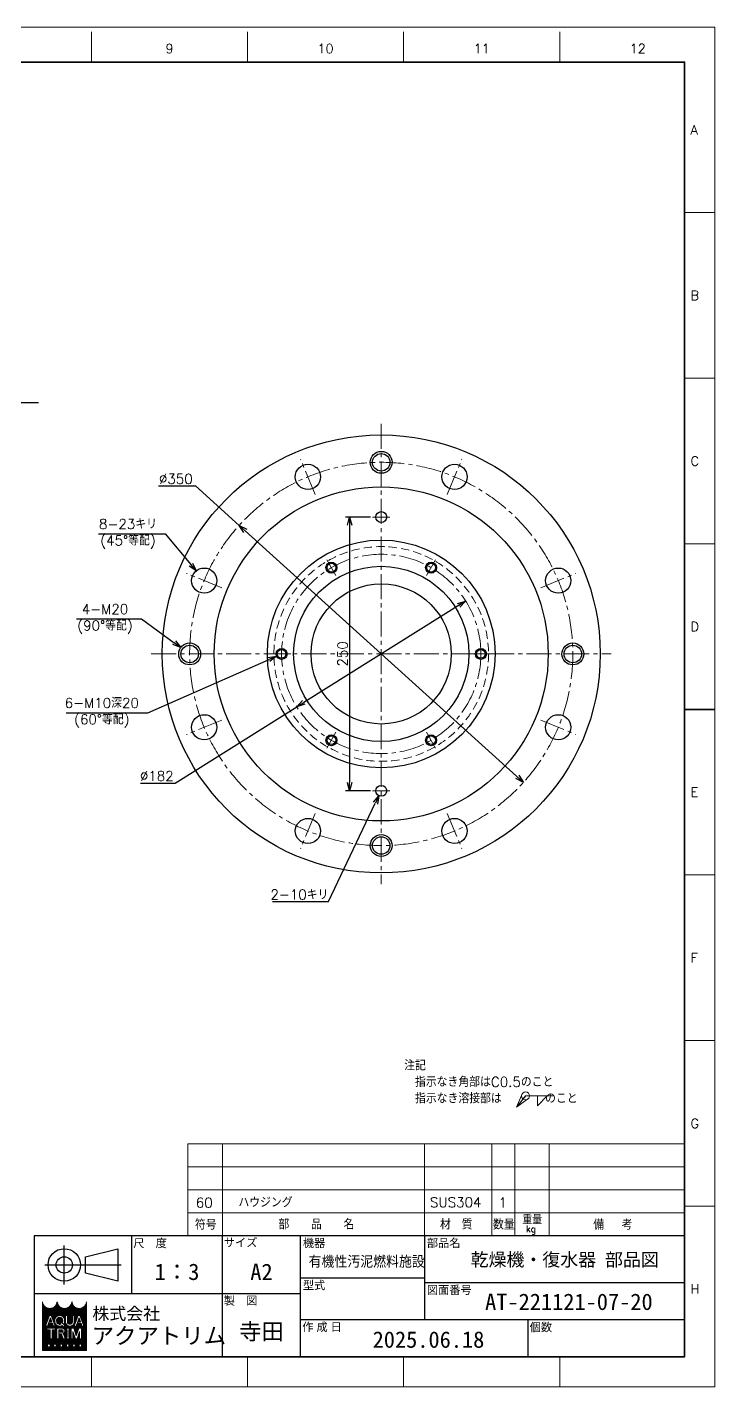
# Model space of a CAD drawing. Header units: millimetres. Extents: x 0 to 1764, y -17 to 1242.
# Drawn here: x 1136 to 1764, y 0 to 1242 of the extents above; entities that cross this region are included whole.
import ezdxf
from ezdxf.enums import TextEntityAlignment as Align

# ---------------------------------------------------------------- set-up
doc = ezdxf.new("R2010")
doc.units = ezdxf.units.MM
doc.header["$LTSCALE"] = 1.2
doc.header["$PDMODE"] = 99
doc.header["$PDSIZE"] = 1
doc.linetypes.add('CENTER2', pattern=[28.575, 19.05, -3.175, 3.175, -3.175])
doc.linetypes.add('HIDDEN', pattern=[9.525, 6.35, -3.175])
for name, color, linetype, lineweight in [('04_HIDDEN', 2, 'HIDDEN', 13), ('05_CENTER', 4, 'CENTER2', 13), ('07_TEXT', 3, 'Continuous', 13), ('08_DIM', 3, 'Continuous', 13), ('90_FRAME', 5, 'Continuous', 35)]:
    doc.layers.add(name, color=color, linetype=linetype, lineweight=lineweight)
doc.layers.add('91_BLANK', color=5, linetype='Continuous', lineweight=0, plot=False)
doc.styles.add('KSS_TXT', font='txt.shx', dxfattribs={"bigfont": 'extfont2.shx'})
doc.styles.add('MS_G', font='MS Gothic.ttf')
doc.styles.get("Standard").update_dxf_attribs({"font": 'txt.shx', "bigfont": 'extfont2.shx'})
doc.styles.add('表題用', font='MS PGothic.ttf')
doc.dimstyles.new('KSS_DIM', dxfattribs={"dimscale": 3, "dimtxt": 3, "dimasz": 2.5, "dimexe": 1.25, "dimexo": 0.625, "dimtad": 1, "dimdsep": 46, "dimtxsty": 'KSS_TXT', "dimblk": 'OPEN30', "dimcen": 0, "dimazin": 2, "dimtfac": 0.75, "dimtmove": 0, "dimatfit": 3, "dimldrblk": 'OPEN30', "dimfxl": 1.25, "dimtolj": 1, "dimarcsym": 0})
doc.dimstyles.new('KSS_DIM$3', dxfattribs={"dimscale": 3, "dimtxt": 3, "dimasz": 2.5, "dimexe": 1.25, "dimexo": 0.625, "dimtad": 1, "dimtih": 1, "dimtoh": 1, "dimdsep": 46, "dimtxsty": 'KSS_TXT', "dimblk": 'OPEN30', "dimcen": 0, "dimazin": 2, "dimtfac": 0.75, "dimtofl": 0, "dimtmove": 0, "dimatfit": 3, "dimldrblk": 'OPEN30', "dimfxl": 1.25, "dimtolj": 1, "dimarcsym": 0})

# ---------------------------------------------------------------- blocks, each defined once
blk = doc.blocks.new('_Open30')
at = {"color": 0, "linetype": 'ByBlock', "lineweight": -2}
for p, q in [((-1, 0.268), (0, 0)), ((0, 0), (-1, -0.268)), ((0, 0), (-1, 0))]:
    blk.add_line(p, q, dxfattribs=at)
blk = doc.blocks.new('*D191')
at = {"layer": '08_DIM', "color": 0, "lineweight": -2, "transparency": 16777216}
for p, q in [((1255.9, 822.7), (1289.7, 822.7)), ((1289.7, 822.7), (1329.6, 786.6)), ((1589.2, 551.9), (1335.2, 781.6))]:
    blk.add_line(p, q, dxfattribs=at)
at = {"layer": 'Defpoints', "color": 0, "transparency": 16777216}
for p in [(1329.6, 786.6), (1589.2, 551.9)]:
    blk.add_point(p, dxfattribs=at)
at = {"layer": '08_DIM', "color": 0, "lineweight": -2, "transparency": 16777216, "xscale": 7.5, "yscale": 7.5, "zscale": 7.5}
for p, rotation in [((1329.6, 786.6), 137.8834092230994), ((1589.2, 551.9), 317.8834092230995)]:
    blk.add_blockref('_Open30', p, dxfattribs=dict(at, rotation=rotation))
at = {"layer": '08_DIM', "color": 0, "transparency": 16777216, "insert": (1271.8, 829.1), "char_height": 9, "attachment_point": 5, "style": 'KSS_TXT'}
blk.add_mtext('\\A1;%%C350', dxfattribs=at)
blk = doc.blocks.new('*D192')
at = {"layer": '08_DIM', "color": 0, "lineweight": -2, "transparency": 16777216}
for p, q in [((1536.5, 717.6), (1388.6, 624.9)), ((1271.3, 551.4), (1382.3, 621)), ((1239.4, 551.4), (1271.3, 551.4))]:
    blk.add_line(p, q, dxfattribs=at)
at = {"layer": 'Defpoints', "color": 0, "transparency": 16777216}
for p in [(1536.5, 717.6), (1382.3, 621)]:
    blk.add_point(p, dxfattribs=at)
at = {"layer": '08_DIM', "color": 0, "lineweight": -2, "transparency": 16777216, "xscale": 7.5, "yscale": 7.5, "zscale": 7.5}
for p, rotation in [((1536.5, 717.6), 32.06384953795864), ((1382.3, 621), 212.0638495379586)]:
    blk.add_blockref('_Open30', p, dxfattribs=dict(at, rotation=rotation))
at = {"layer": '08_DIM', "color": 0, "transparency": 16777216, "insert": (1254.4, 557.8), "char_height": 9, "attachment_point": 5, "style": 'KSS_TXT'}
blk.add_mtext('\\A1;%%C182', dxfattribs=at)
blk = doc.blocks.new('*D193')
at = {"layer": '08_DIM', "color": 0, "lineweight": -2, "transparency": 16777216}
for p, q in [((1201.1, 778.9), (1262, 778.9)), ((1262, 778.9), (1285.5, 750.8))]:
    blk.add_line(p, q, dxfattribs=at)
at = {"layer": 'Defpoints', "color": 0, "transparency": 16777216}
for p in [(1290.3, 745.1), (1305.1, 727.4)]:
    blk.add_point(p, dxfattribs=at)
at = {"layer": '08_DIM', "color": 0, "lineweight": -2, "transparency": 16777216, "xscale": 7.5, "yscale": 7.5, "zscale": 7.5, "rotation": 309.9086686815549}
blk.add_blockref('_Open30', (1290.3, 745.1), dxfattribs=at)
at = {"layer": '08_DIM', "color": 0, "transparency": 16777216, "insert": (1228.1, 778.9), "char_height": 9, "attachment_point": 5, "style": 'KSS_TXT'}
blk.add_mtext('\\A1;8-23キリ\\P(45°等配)', dxfattribs=at)
blk = doc.blocks.new('*D194')
at = {"layer": '08_DIM', "color": 0, "lineweight": -2, "transparency": 16777216}
for p, q in [((1181, 701.2), (1240.4, 701.2)), ((1240.4, 701.2), (1270.2, 679.5))]:
    blk.add_line(p, q, dxfattribs=at)
at = {"layer": 'Defpoints', "color": 0, "transparency": 16777216}
for p in [(1276.3, 675.1), (1292.5, 663.4)]:
    blk.add_point(p, dxfattribs=at)
at = {"layer": '08_DIM', "color": 0, "lineweight": -2, "transparency": 16777216, "xscale": 7.5, "yscale": 7.5, "zscale": 7.5, "rotation": 324.0379904800978}
blk.add_blockref('_Open30', (1276.3, 675.1), dxfattribs=at)
at = {"layer": '08_DIM', "color": 0, "transparency": 16777216, "insert": (1207.1, 701.2), "char_height": 9, "attachment_point": 5, "style": 'KSS_TXT'}
blk.add_mtext('\\A1;4-M20\\P(90°等配)', dxfattribs=at)
blk = doc.blocks.new('*D195')
at = {"layer": '08_DIM', "color": 0, "lineweight": -2, "transparency": 16777216}
for p, q in [((1246.3, 615.5), (1357, 664.2)), ((1171.6, 615.5), (1246.3, 615.5))]:
    blk.add_line(p, q, dxfattribs=at)
at = {"layer": 'Defpoints', "color": 0, "transparency": 16777216}
for p in [(1373, 671.3), (1363.8, 667.3)]:
    blk.add_point(p, dxfattribs=at)
at = {"layer": '08_DIM', "color": 0, "lineweight": -2, "transparency": 16777216, "xscale": 7.5, "yscale": 7.5, "zscale": 7.5, "rotation": 23.75876651023954}
blk.add_blockref('_Open30', (1363.8, 667.3), dxfattribs=at)
at = {"layer": '08_DIM', "color": 0, "transparency": 16777216, "insert": (1204.2, 615.5), "char_height": 9, "attachment_point": 5, "style": 'KSS_TXT'}
blk.add_mtext('\\A1;6-M10深20\\P(60°等配)', dxfattribs=at)
blk = doc.blocks.new('Weld-line')
blk.add_line((0, 0), (1, 0))
blk = doc.blocks.new('Weld10-s5')
blk.add_circle((0, 0), 2)
blk = doc.blocks.new('Weld10-a1')
for p, q in [((5, 0), (0, 5)), ((0, 5), (0, 0)), ((0, 0), (5, 0))]:
    blk.add_line(p, q)
at = {"width": 0.9}
blk.add_attdef('S', text='', height=2.8, dxfattribs=at).set_placement((-2, 1), align=Align.RIGHT)
blk.add_attdef('L', (8, 1), '', height=2.8, dxfattribs=at)
blk = doc.blocks.new('*D199')
at = {"layer": '08_DIM', "color": 0, "lineweight": -2, "transparency": 16777216}
for p, q in [((1449.5, 794.3), (1426.7, 794.3)), ((1430.5, 786.8), (1430.5, 551.8)), ((1449.5, 544.3), (1426.7, 544.3))]:
    blk.add_line(p, q, dxfattribs=at)
at = {"layer": 'Defpoints', "color": 0, "transparency": 16777216}
for p in [(1451.4, 794.3), (1430.5, 544.3), (1451.4, 544.3)]:
    blk.add_point(p, dxfattribs=at)
at = {"layer": '08_DIM', "color": 0, "lineweight": -2, "transparency": 16777216, "xscale": 7.5, "yscale": 7.5, "zscale": 7.5}
for p, rotation in [((1430.5, 794.3), 90), ((1430.5, 544.3), 270)]:
    blk.add_blockref('_Open30', p, dxfattribs=dict(at, rotation=rotation))
at = {"layer": '08_DIM', "color": 0, "transparency": 16777216, "insert": (1424.1, 669.3), "char_height": 9, "attachment_point": 5, "rotation": 90, "style": 'KSS_TXT'}
blk.add_mtext('\\A1;250', dxfattribs=at)
blk = doc.blocks.new('*D200')
at = {"layer": '08_DIM', "color": 0, "lineweight": -2, "transparency": 16777216}
for p, q in [((1411.2, 443.1), (1454, 533)), ((1360.1, 443.1), (1411.2, 443.1))]:
    blk.add_line(p, q, dxfattribs=at)
at = {"layer": 'Defpoints', "color": 0, "transparency": 16777216}
for p in [(1461.6, 548.8), (1457.3, 539.8)]:
    blk.add_point(p, dxfattribs=at)
at = {"layer": '08_DIM', "color": 0, "lineweight": -2, "transparency": 16777216, "xscale": 7.5, "yscale": 7.5, "zscale": 7.5, "rotation": 64.51580217535671}
blk.add_blockref('_Open30', (1457.3, 539.8), dxfattribs=at)
at = {"layer": '08_DIM', "color": 0, "transparency": 16777216, "insert": (1384.7, 449.5), "char_height": 9, "attachment_point": 5, "style": 'KSS_TXT'}
blk.add_mtext('\\A1;2-10キリ', dxfattribs=at)
blk = doc.blocks.new('Jis_w20130906110600')
blk.add_blockref('Weld10-s5', (0, 0))
at = {"xscale": -1, "rotation": 180}
blk.add_blockref('Weld10-a1', (6, 0), dxfattribs=at)
at = {"layer": '08_DIM', "xscale": 14, "yscale": 14, "zscale": 14}
blk.add_blockref('Weld-line', (0, 0), dxfattribs=at)
at = {"style": 'KSS_TXT', "flags": 1}
blk.add_attdef('JISINFO', (0, 0), '', height=3, dxfattribs=at)
at = {"layer": '08_DIM'}
blk.add_leader([(-4.63, -5.77), (0, 0)], dimstyle='KSS_DIM', dxfattribs=at)

msp = doc.modelspace()

# ---------------------------------------------------------------- hatches: boundary and pattern name
at = {"layer": '90_FRAME', "lineweight": 5}
h = msp.add_hatch(dxfattribs=at)
h.set_pattern_fill('_USER', color=4, scale=0.9, angle=45, pattern_type=0)
h.set_pattern_definition([(45, (-709.2579, -11.2265), (-0.6363961, 0.6363961), [])])
edge = h.paths.add_edge_path()
edge.add_arc((1190.33, 77.307), 0.192, 90, 180)
edge.add_ellipse((1183.606, 77.307), major_axis=(-6.532, 0), ratio=0.88235294, start_angle=360, end_angle=540, ccw=False)
edge.add_arc((1176.882, 77.307), 0.192, 3.187318, 180)
edge.add_ellipse((1170.158, 77.307), major_axis=(-6.532, 0), ratio=0.88235294, start_angle=360, end_angle=540, ccw=False)
edge.add_arc((1163.433, 77.307), 0.192, 3.187318, 180)
edge.add_ellipse((1156.709, 77.307), major_axis=(-6.532, 0), ratio=0.88235294, start_angle=360, end_angle=540, ccw=False)
edge.add_arc((1149.985, 77.307), 0.192, 3.187318, 90)
edge.add_line((1149.985, 77.499), (1149.985, 33.119))
edge.add_line((1149.985, 33.119), (1190.33, 33.119))
edge.add_line((1190.33, 33.119), (1190.33, 77.499))
h.paths.add_polyline_path([(1156.491, 65.047), (1158.084, 65.047), (1161.706, 55.487), (1161.706, 55.441), (1159.981, 55.441), (1159.08, 57.973), (1155.533, 57.973), (1156.053, 59.433), (1158.56, 59.433), (1157.287, 63.007), (1154.593, 55.441), (1152.868, 55.441), (1152.868, 55.487)], flags=16)
edge = h.paths.add_edge_path(flags=16)
edge.add_ellipse((1165.715, 60.82), major_axis=(-4.419, 0), ratio=0.95652174, start_angle=180, end_angle=360, ccw=False)
edge.add_line((1170.134, 60.82), (1170.134, 59.667))
edge.add_ellipse((1165.715, 59.667), major_axis=(-4.419, 0), ratio=0.95652174, start_angle=143.33265, end_angle=180, ccw=False)
edge.add_line((1169.202, 57.071), (1167.964, 58.092))
edge.add_ellipse((1165.715, 59.781), major_axis=(2.818, 0), ratio=0.99503582, start_angle=-36.905754, end_angle=0)
edge.add_line((1168.533, 59.78), (1168.533, 60.707))
edge.add_ellipse((1165.715, 60.707), major_axis=(2.818, 0), ratio=0.99471826, start_angle=360, end_angle=540)
edge.add_line((1162.897, 60.707), (1162.897, 59.78))
edge.add_ellipse((1165.715, 59.781), major_axis=(2.818, 0), ratio=0.99503582, start_angle=-180, end_angle=-65.651022)
edge.add_line((1166.872, 57.224), (1166.087, 57.988))
edge.add_line((1166.087, 57.988), (1166.938, 58.891))
edge.add_line((1166.938, 58.891), (1170.497, 55.959))
edge.add_line((1170.497, 55.959), (1169.385, 54.779))
edge.add_line((1169.385, 54.779), (1168.049, 56.079))
edge.add_ellipse((1165.715, 59.667), major_axis=(-4.419, 0), ratio=0.95652174, start_angle=0, end_angle=123.036902, ccw=False)
edge.add_line((1161.296, 59.667), (1161.296, 60.82))
h.paths.add_polyline_path([(1161.992, 53.52), (1161.992, 52.175), (1159.11, 52.175, 0.41421356), (1158.918, 51.983), (1158.918, 43.914), (1157.189, 43.914), (1157.189, 51.983, 0.41421356), (1156.997, 52.175), (1154.115, 52.175), (1154.115, 53.52)], flags=16)
edge = h.paths.add_edge_path(flags=16)
edge.add_line((1163.087, 53.52), (1167.505, 53.52))
edge.add_ellipse((1167.505, 50.993), major_axis=(-3.101, 0), ratio=0.8148203, start_angle=115.670702, end_angle=270, ccw=False)
edge.add_arc((1167.981, 47.568), 1.256, 22.272952, 58.553113, ccw=False)
edge.add_line((1169.143, 48.044), (1170.799, 43.991))
edge.add_line((1170.799, 43.991), (1170.799, 43.914))
edge.add_line((1170.799, 43.914), (1168.935, 43.914))
edge.add_line((1168.935, 43.914), (1167.473, 47.984))
edge.add_arc((1166.76, 47.697), 0.768, 21.928298, 90)
edge.add_line((1166.76, 48.466), (1164.873, 48.466))
edge.add_line((1164.873, 48.466), (1164.873, 49.811))
edge.add_line((1164.873, 49.811), (1167.736, 49.811))
edge.add_arc((1167.695, 50.993), 1.183, 271.997057, 448.002943)
edge.add_line((1167.736, 52.175), (1164.816, 52.175))
edge.add_line((1164.816, 52.175), (1164.816, 43.914))
edge.add_line((1164.816, 43.914), (1163.087, 43.914))
edge.add_line((1163.087, 43.914), (1163.087, 53.52))
h.paths.add_polyline_path([(1171.022, 65.047), (1172.751, 65.047), (1172.751, 59.667, 0.17503056), (1173.514, 57.466, 0.25714961), (1176.599, 57.466, 0.17503056), (1177.362, 59.667), (1177.362, 65.047), (1179.091, 65.047), (1179.091, 59.32, -0.37939124), (1175.345, 55.441), (1174.768, 55.441, -0.37939124), (1171.022, 59.32)], flags=16)
h.paths.add_polyline_path([(1172.256, 53.52), (1174.369, 53.52), (1174.369, 52.175, 0.41421356), (1174.177, 51.983), (1174.177, 45.451, 0.41421356), (1174.369, 45.259), (1174.369, 43.914), (1172.256, 43.914), (1172.256, 45.259, 0.41421356), (1172.448, 45.451), (1172.448, 51.983, 0.41421356), (1172.256, 52.175)], flags=16)
h.paths.add_polyline_path([(1176.1, 53.52), (1178.609, 53.52), (1180.903, 46.543), (1183.197, 53.52), (1185.708, 53.52), (1185.708, 43.914), (1183.978, 43.914), (1183.978, 50.638), (1181.768, 43.914), (1180.038, 43.914), (1177.827, 50.638), (1177.829, 43.914), (1176.1, 43.914)], flags=16)
h.paths.add_polyline_path([(1182.616, 65.047), (1184.209, 65.047), (1187.831, 55.487), (1187.831, 55.441), (1186.106, 55.441), (1185.205, 57.973), (1181.658, 57.973), (1182.178, 59.433), (1184.685, 59.433), (1183.412, 63.007), (1180.718, 55.441), (1178.994, 55.441), (1178.994, 55.487)], flags=16)
h.paths.add_polyline_path([(1154.596, 38.883), (1156.901, 38.883), (1156.901, 36.577), (1154.596, 36.577)], flags=16)
h.paths.add_polyline_path([(1160.36, 38.883), (1162.665, 38.883), (1162.665, 36.577), (1160.36, 36.577)], flags=16)
h.paths.add_polyline_path([(1166.123, 38.883), (1168.429, 38.883), (1168.429, 36.577), (1166.123, 36.577)], flags=16)
h.paths.add_polyline_path([(1171.887, 38.883), (1174.192, 38.883), (1174.192, 36.577), (1171.887, 36.577)], flags=16)
h.paths.add_polyline_path([(1177.65, 38.883), (1179.956, 38.883), (1179.956, 36.577), (1177.65, 36.577)], flags=16)
h.paths.add_polyline_path([(1183.414, 38.883), (1185.719, 38.883), (1185.719, 36.577), (1183.414, 36.577)], flags=16)

# ---------------------------------------------------------------- linework, layer by layer
at = {"color": 0}
for centre, radius in [((1459.407, 669.27), 200), ((1459.407, 844.27), 10), ((1459.407, 844.27), 8), ((1392.437, 830.948), 11.5), ((1526.376, 830.948), 11.5), ((1459.407, 669.27), 152.5), ((1459.407, 794.27), 5), ((1459.407, 669.27), 104), ((1297.728, 736.239), 11.5), ((1459.407, 669.27), 80), ((1413.907, 748.078), 5), ((1413.907, 748.078), 4), ((1504.907, 748.078), 5), ((1504.907, 748.078), 4), ((1621.086, 736.239), 11.5), ((1459.407, 669.27), 64), ((1284.407, 669.27), 10), ((1284.407, 669.27), 8), ((1368.407, 669.27), 5), ((1368.407, 669.27), 4), ((1550.407, 669.27), 5), ((1550.407, 669.27), 4), ((1634.407, 669.27), 10), ((1634.407, 669.27), 8), ((1297.728, 602.3), 11.5), ((1621.086, 602.3), 11.5), ((1413.907, 590.461), 5), ((1413.907, 590.461), 4), ((1504.907, 590.461), 5), ((1504.907, 590.461), 4), ((1459.407, 544.27), 5), ((1392.437, 507.591), 11.5), ((1526.376, 507.591), 11.5), ((1459.407, 494.27), 10), ((1459.407, 494.27), 8)]:
    msp.add_circle(centre, radius, dxfattribs=at)
at = {"layer": '04_HIDDEN'}
msp.add_circle((1459.407, 669.27), 98, dxfattribs=at)
at = {"layer": '05_CENTER'}
for p, q in [((1459.407, 879.407), (1459.407, 459.132)), ((1399.073, 814.927), (1385.801, 846.969)), ((1519.74, 814.927), (1533.013, 846.969)), ((1451.407, 794.27), (1467.407, 794.27)), ((1418.077, 740.854), (1409.736, 755.301)), ((1500.736, 740.854), (1509.077, 755.301)), ((1313.749, 729.603), (1281.707, 742.875)), ((1605.065, 729.603), (1637.107, 742.875)), ((1249.269, 669.27), (1669.544, 669.27)), ((1376.748, 669.27), (1360.066, 669.27)), ((1542.066, 669.27), (1558.748, 669.27)), ((1313.749, 608.936), (1281.707, 595.664)), ((1605.065, 608.936), (1637.107, 595.664)), ((1418.077, 597.685), (1409.736, 583.238)), ((1500.736, 597.685), (1509.077, 583.238)), ((1451.407, 544.27), (1467.407, 544.27)), ((1399.073, 523.612), (1385.801, 491.57)), ((1519.74, 523.612), (1533.013, 491.57))]:
    msp.add_line(p, q, dxfattribs=at)
for radius in [175, 91]:
    msp.add_circle((1459.407, 669.27), radius, dxfattribs=at)
at = {"layer": '90_FRAME', "color": 4, "lineweight": 13}
for p, q in [((1194.737, 1209.75), (1194.737, 1237.359)), ((1337.305, 1209.75), (1337.305, 1237.359)), ((1479.873, 1209.75), (1479.873, 1237.359)), ((1622.441, 1209.75), (1622.441, 1237.359)), ((1764.068, 1072.29), (1736.459, 1072.29)), ((1764.068, 921.066), (1736.459, 921.066)), ((1764.068, 769.842), (1736.459, 769.842)), ((1764.068, 467.394), (1736.459, 467.394)), ((1764.068, 316.17), (1736.459, 316.17)), ((1282.795, 221.8), (1282.795, 137.8)), ((1282.795, 221.8), (1736.459, 221.8)), ((1314.295, 221.8), (1314.295, 137.8)), ((1499.066, 221.8), (1499.066, 137.8)), ((1560.398, 221.8), (1560.398, 137.8)), ((1581.398, 221.8), (1581.398, 137.8)), ((1612.898, 221.8), (1612.898, 137.8)), ((1282.795, 200.8), (1736.459, 200.8)), ((1282.795, 179.8), (1736.459, 179.8)), ((1764.068, 164.946), (1736.459, 164.946)), ((1282.795, 158.8), (1736.459, 158.8)), ((1194.737, 0), (1194.737, 27.485)), ((1337.305, 0), (1337.305, 27.485)), ((1479.873, 0), (1479.873, 27.485)), ((1622.441, 0), (1622.441, 27.485))]:
    msp.add_line(p, q, dxfattribs=at)
at = {"layer": '90_FRAME'}
msp.add_line((1764.068, 618.618), (1736.459, 618.618), dxfattribs=at)
at = {"layer": '90_FRAME', "color": 0, "lineweight": 25}
for p, q in [((1231.559, 84.764), (1231.559, 137.8)), ((1314.295, 27.485), (1314.295, 137.8)), ((1385.78, 27.485), (1385.78, 137.8)), ((1499.066, 137.8), (1499.066, 61.428)), ((1169.931, 93.462), (1169.931, 129.102)), ((1152.111, 111.282), (1221.906, 111.282)), ((1385.78, 99.614), (1499.066, 99.614)), ((1499.066, 95.371), (1736.459, 95.371)), ((1385.78, 84.764), (1142.459, 84.764)), ((1385.78, 61.428), (1736.459, 61.428)), ((1593.187, 61.428), (1593.187, 27.485))]:
    msp.add_line(p, q, dxfattribs=at)
at = {"layer": '90_FRAME', "color": 4, "lineweight": 5}
for p, q in [((1149.985, 33.119), (1149.985, 77.499)), ((1190.33, 77.499), (1190.33, 33.119)), ((1152.868, 55.487), (1156.491, 65.047)), ((1154.593, 55.441), (1157.287, 63.007)), ((1156.491, 65.047), (1158.084, 65.047)), ((1158.56, 59.433), (1157.287, 63.007)), ((1161.706, 55.487), (1158.084, 65.047)), ((1171.022, 59.32), (1171.022, 65.047)), ((1172.751, 65.047), (1171.022, 65.047)), ((1172.751, 59.667), (1172.751, 65.047)), ((1177.362, 59.667), (1177.362, 65.047)), ((1177.362, 65.047), (1179.091, 65.047)), ((1178.994, 55.487), (1182.616, 65.047)), ((1179.091, 59.32), (1179.091, 65.047)), ((1180.718, 55.441), (1183.412, 63.007)), ((1182.616, 65.047), (1184.209, 65.047)), ((1184.685, 59.433), (1183.412, 63.007)), ((1187.831, 55.487), (1184.209, 65.047)), ((1152.868, 55.441), (1152.868, 55.487)), ((1152.868, 55.487), (1152.868, 55.487)), ((1152.868, 55.441), (1152.868, 55.487)), ((1152.868, 55.441), (1154.593, 55.441)), ((1154.115, 53.52), (1161.992, 53.52)), ((1154.115, 53.52), (1154.115, 52.175)), ((1154.115, 52.175), (1156.997, 52.175)), ((1155.533, 57.973), (1156.053, 59.433)), ((1155.533, 57.973), (1159.08, 57.973)), ((1156.053, 59.433), (1158.56, 59.433)), ((1157.189, 43.914), (1157.189, 51.983)), ((1158.918, 43.914), (1158.918, 51.983)), ((1159.981, 55.441), (1159.08, 57.973)), ((1159.11, 52.175), (1161.992, 52.175)), ((1161.706, 55.441), (1159.981, 55.441)), ((1161.296, 60.82), (1161.296, 59.667)), ((1161.706, 55.441), (1161.706, 55.487)), ((1161.992, 53.52), (1161.992, 52.175)), ((1162.897, 60.707), (1162.897, 59.785)), ((1163.087, 53.52), (1163.087, 43.914)), ((1163.087, 53.52), (1167.505, 53.52)), ((1164.816, 43.914), (1164.816, 52.175)), ((1164.816, 52.175), (1167.736, 52.175)), ((1164.873, 48.466), (1164.873, 49.811)), ((1164.873, 49.811), (1167.736, 49.811)), ((1166.087, 57.988), (1166.938, 58.891)), ((1166.087, 57.988), (1166.872, 57.224)), ((1166.938, 58.891), (1170.497, 55.959)), ((1167.964, 58.092), (1169.202, 57.071)), ((1168.049, 56.079), (1169.385, 54.779)), ((1168.533, 60.707), (1168.533, 59.785)), ((1169.385, 54.779), (1170.497, 55.959)), ((1170.134, 60.82), (1170.134, 59.667)), ((1172.256, 53.52), (1174.369, 53.52)), ((1172.256, 53.52), (1172.256, 52.175)), ((1172.448, 45.451), (1172.448, 51.983)), ((1174.177, 45.451), (1174.177, 51.983)), ((1174.369, 53.52), (1174.369, 52.175)), ((1175.345, 55.441), (1174.768, 55.441)), ((1176.1, 53.52), (1176.1, 43.914)), ((1176.1, 53.52), (1178.609, 53.52)), ((1177.829, 43.914), (1177.827, 50.638)), ((1180.038, 43.914), (1177.827, 50.638)), ((1180.903, 46.543), (1178.609, 53.52)), ((1178.994, 55.441), (1178.994, 55.487)), ((1178.994, 55.487), (1178.994, 55.487)), ((1178.994, 55.441), (1178.994, 55.487)), ((1178.994, 55.441), (1180.718, 55.441)), ((1180.903, 46.543), (1183.197, 53.52)), ((1181.658, 57.973), (1182.178, 59.433)), ((1181.658, 57.973), (1185.205, 57.973)), ((1181.768, 43.914), (1183.978, 50.638)), ((1182.178, 59.433), (1184.685, 59.433)), ((1185.708, 53.52), (1183.197, 53.52)), ((1183.978, 50.638), (1183.978, 43.914)), ((1186.106, 55.441), (1185.205, 57.973)), ((1185.708, 43.914), (1185.708, 53.52)), ((1187.831, 55.441), (1186.106, 55.441)), ((1187.831, 55.441), (1187.831, 55.487)), ((1154.596, 38.883), (1156.901, 38.883)), ((1154.596, 38.883), (1154.596, 36.577)), ((1156.901, 38.883), (1156.901, 36.577)), ((1157.189, 43.914), (1158.918, 43.914)), ((1160.36, 38.883), (1162.665, 38.883)), ((1160.36, 38.883), (1160.36, 36.577)), ((1162.665, 38.883), (1162.665, 36.577)), ((1163.087, 43.914), (1164.816, 43.914)), ((1164.873, 48.466), (1166.76, 48.466)), ((1166.123, 38.883), (1168.429, 38.883)), ((1166.123, 38.883), (1166.123, 36.577)), ((1167.473, 47.984), (1168.935, 43.914)), ((1168.429, 38.883), (1168.429, 36.577)), ((1168.935, 43.914), (1170.799, 43.914)), ((1169.143, 48.044), (1170.799, 43.991)), ((1170.799, 43.991), (1170.799, 43.914)), ((1171.887, 38.883), (1174.192, 38.883)), ((1171.887, 38.883), (1171.887, 36.577)), ((1172.256, 43.914), (1172.256, 45.259)), ((1172.256, 43.914), (1174.369, 43.914)), ((1174.192, 38.883), (1174.192, 36.577)), ((1174.369, 43.914), (1174.369, 45.259)), ((1176.1, 43.914), (1177.829, 43.914)), ((1177.65, 38.883), (1179.956, 38.883)), ((1177.65, 38.883), (1177.65, 36.577)), ((1179.956, 38.883), (1179.956, 36.577)), ((1180.038, 43.914), (1181.768, 43.914)), ((1185.719, 38.883), (1183.414, 38.883)), ((1183.414, 38.883), (1183.414, 36.577)), ((1183.978, 43.914), (1185.708, 43.914)), ((1185.719, 38.883), (1185.719, 36.577)), ((1190.33, 33.119), (1149.985, 33.119)), ((1156.901, 36.577), (1154.596, 36.577)), ((1162.665, 36.577), (1160.36, 36.577)), ((1168.429, 36.577), (1166.123, 36.577)), ((1174.192, 36.577), (1171.887, 36.577)), ((1179.956, 36.577), (1177.65, 36.577)), ((1183.414, 36.577), (1185.719, 36.577))]:
    msp.add_line(p, q, dxfattribs=at)
at = {"layer": '90_FRAME'}
msp.add_lwpolyline([(82.742, 27.485), (1736.459, 27.485), (1736.459, 1209.75), (82.742, 1209.75)], close=True, dxfattribs=at)
at = {"layer": '90_FRAME', "color": 0, "lineweight": 25}
msp.add_lwpolyline([(1142.459, 27.485), (1736.459, 27.485), (1736.459, 137.8), (1142.459, 137.8)], close=True, dxfattribs=at)
msp.add_lwpolyline([(1189.236, 118.707), (1218.936, 126.132), (1218.936, 96.432), (1189.236, 103.857), (1189.236, 118.707)], dxfattribs=at)
for radius in [14.85, 7.425]:
    msp.add_circle((1169.931, 111.282), radius, dxfattribs=at)
at = {"layer": '90_FRAME', "color": 4, "lineweight": 5}
for centre, radius, start, end in [((1149.985, 77.307), 0.192, 0, 90), ((1163.433, 77.307), 0.192, 0, 180), ((1163.433, 77.307), 0.192, 0, 90), ((1176.882, 77.307), 0.192, 0, 180), ((1190.33, 77.307), 0.192, 90, 180), ((1156.997, 51.983), 0.192, 0, 90), ((1159.11, 51.983), 0.192, 90, 180), ((1167.695, 50.993), 1.183, 271.997057, 88.002943), ((1175.083, 59.494), 4.065, 182.450031, 265.555257), ((1172.256, 51.983), 0.192, 0, 90), ((1176.181, 59.623), 3.43, 179.252794, 218.964572), ((1175.056, 60.267), 3.198, 241.157728, 298.842272), ((1174.369, 51.983), 0.192, 90, 180), ((1175.029, 59.494), 4.065, 274.444743, 357.549969), ((1173.932, 59.623), 3.43, 321.035428, 0.747206), ((1166.76, 47.697), 0.768, 21.928298, 90), ((1167.981, 47.568), 1.256, 22.272952, 58.553113), ((1172.256, 45.451), 0.192, 270, 0), ((1174.369, 45.451), 0.192, 180, 270)]:
    msp.add_arc(centre, radius, start, end, dxfattribs=at)
for centre, major_axis, ratio, start_param, end_param in [((1156.709, 77.307), (-6.532, 0), 0.88235294, 6.28318531, 9.42477796), ((1170.158, 77.307), (-6.532, 0), 0.88235294, 6.28318531, 9.42477796), ((1183.606, 77.307), (-6.532, 0), 0.88235294, 6.28318531, 9.42477796), ((1165.715, 60.82), (-4.419, 0), 0.95652174, 3.14159265, 6.28318531), ((1165.715, 60.707), (2.818, 0), 0.99471826, 6.28318531, 9.42477796), ((1167.505, 50.993), (-3.101, 0), 0.8148203, 1.94406945, 4.71238898)]:
    msp.add_ellipse(centre, major_axis=major_axis, ratio=ratio, start_param=start_param, end_param=end_param, dxfattribs=at)
at = {"layer": '90_FRAME', "color": 4, "lineweight": 5, "extrusion": (0, 0, -1)}
for centre, major_axis, ratio, start_param, end_param in [((1165.715, 59.667), (-4.419, 0), 0.95652174, 4.15591475, 6.28318531), ((1165.715, 59.781), (2.818, 0), 0.99503582, 7.43087802, 9.42477796), ((1165.715, 59.781), (2.818, 0), 0.99503582, 6.28318531, 6.92970349), ((1165.715, 59.667), (-4.419, 0), 0.95652174, 3.14159265, 3.80298072)]:
    msp.add_ellipse(centre, major_axis=major_axis, ratio=ratio, start_param=start_param, end_param=end_param, dxfattribs=at)
at = {"layer": '91_BLANK'}
msp.add_lwpolyline([(0, 0), (1764.068, 0), (1764.068, 1241.619), (0, 1241.619)], close=True, dxfattribs=at)

# ---------------------------------------------------------------- block references
at = {"layer": '08_DIM', "xscale": 1.799999999999999, "yscale": 1.799999999999999, "zscale": 1.799999999999999}
msp.add_blockref('Jis_w20130906110600', (1591.267, 265.638), dxfattribs=at)

# ---------------------------------------------------------------- texts
at = {"layer": '07_TEXT', "ltscale": 2, "insert": (1480.362, 297.938), "char_height": 9, "attachment_point": 1}
msp.add_mtext_dynamic_manual_height_columns('注記\\P\u3000指示なき角部はC0.5のこと\\P\u3000指示なき溶接部は\u3000\u3000\u3000\u3000のこと', width=181.84158, gutter_width=15, heights=[0], dxfattribs=at)
at = {"layer": '90_FRAME', "color": 0, "lineweight": 13, "style": 'KSS_TXT'}
for s, p in [('9', (1266.021, 1215.249)), ('10', (1408.589, 1215.249)), ('11', (1551.157, 1215.249)), ('12', (1693.725, 1215.249))]:
    msp.add_text(s, height=8.52, dxfattribs=at).set_placement(p, align=Align.BOTTOM_CENTER)
for s, p in [('A', (1741.947, 1147.902)), ('B', (1741.947, 996.678)), ('C', (1741.947, 845.454)), ('D', (1741.947, 694.23)), ('E', (1741.947, 543.006)), ('F', (1741.947, 391.782)), ('G', (1741.947, 240.558)), ('H', (1741.947, 89.334))]:
    msp.add_text(s, height=8.52, dxfattribs=at).set_placement(p, align=Align.MIDDLE_LEFT)
at = {"layer": '90_FRAME', "color": 3, "lineweight": 13}
for s, height, p in [('ハウジング', 9, (1328.925, 163.898)), ('SUS304', 9, (1503.9, 164.018)), ('符号', 9, (1289.209, 143.519)), ('部\u3000\u3000品\u3000\u3000名', 9, (1365.505, 143.846)), ('材\u3000質', 9, (1513.071, 143.738)), ('数量', 9, (1561.501, 143.67)), ('重量', 7.5, (1588.258, 148.578)), ('備  考', 9, (1653.04, 143.519)), ('kg', 6, (1591.573, 141.24))]:
    msp.add_text(s, height=height, dxfattribs=at).set_placement(p)
for s, p in [('60', (1297.772, 168.167)), ('1', (1570.491, 168.318))]:
    msp.add_text(s, height=9, dxfattribs=at).set_placement(p, align=Align.MIDDLE_CENTER)
at = {"layer": '90_FRAME', "color": 0, "style": '表題用'}
for s, p in [('サイズ', (1315.64, 131.716)), ('尺\u3000度', (1232.904, 131.157)), ('機器', (1387.819, 131.281)), ('部品名', (1501.105, 131.281)), ('型式', (1387.819, 92.72)), ('図面番号', (1501.105, 88.477)), ('製\u3000図', (1315.64, 78.681)), ('作 成 日', (1387.301, 54.624)), ('個数', (1594.969, 54.417))]:
    msp.add_text(s, height=7.5, dxfattribs=at).set_placement(p, align=Align.MIDDLE_LEFT)
at = {"layer": '90_FRAME', "color": 0, "style": 'MS_G'}
msp.add_text('A2', height=15, dxfattribs=at).set_placement((1350.037, 104.918), align=Align.MIDDLE)
at = {"layer": '90_FRAME', "color": 0, "style": 'MS_G', "width": 0.9}
msp.add_text('有機性汚泥燃料施設', height=9.6, dxfattribs=at).set_placement((1393.103, 109.737))
at = {"layer": '90_FRAME', "color": 0, "style": 'MS_G'}
msp.add_text('乾燥機・復水器 部品図', height=12, dxfattribs=at).set_placement((1626.988, 110.167), align=Align.CENTER)
for s, p in [('AT-221121-07-20', (1554.25, 70.159)), ('2025.06.18', (1451.534, 35.633))]:
    msp.add_text(s, height=15, dxfattribs=at).set_placement(p)
at = {"layer": '90_FRAME', "color": 4, "style": 'MS_G'}
msp.add_text('株式会社', height=11.3412, dxfattribs=at).set_placement((1226.509, 66.858), align=Align.MIDDLE_CENTER)
msp.add_text('アクアトリム', height=15, dxfattribs=at).set_placement((1194.945, 39.159))
at = {"layer": '90_FRAME', "color": 0, "style": 'MS_G'}
for tag, p in [('1：3', (1272.927, 104.918)), ('寺田', (1350.037, 50.821))]:
    msp.add_attdef(tag, text='', height=15, dxfattribs=at).set_placement(p, align=Align.MIDDLE)

# ---------------------------------------------------------------- dimensions: what is measured, and where the dimension line sits
at = {"layer": '08_DIM'}
for p1, p2, picture, middle in [((1589.219, 551.907), (1329.595, 786.632), '*D191', (1271.849, 822.707)), ((1536.525, 717.578), (1382.288, 620.961), '*D192', (1254.398, 551.419))]:
    dim = msp.add_diameter_dim_2p(p1=p1, p2=p2, dimstyle='KSS_DIM$3', override={"dimpost": '%%C<>', "dimtix": 1, "dimatfit": 2, "dimarcsym": 1}, dxfattribs=at)
    dim.commit()
    dim.dimension.update_dxf_attribs({"geometry": picture, "text_midpoint": middle, "dimtype": 163})
for p1, p2, text, override, picture, middle in [((1305.106, 727.418), (1290.35, 745.06), '8-<>', {"dimpost": '<>キリ\\X(45°等配)', "dimtix": 1, "dimarcsym": 1}, '*D193', (1228.056, 778.919)), ((1292.501, 663.397), (1276.313, 675.142), '4-M<>', {"dimpost": '<>\\X(90°等配)', "dimtix": 1, "dimarcsym": 1}, '*D194', (1207.144, 701.221)), ((1372.983, 671.284), (1363.831, 667.255), '6-M<>', {"dimpost": '<>深20\\X(60°等配)', "dimtix": 1, "dimarcsym": 1}, '*D195', (1204.182, 615.5)), ((1461.558, 548.783), (1457.256, 539.756), '2-<>', {"dimpost": '<>キリ'}, '*D200', (1384.727, 443.134))]:
    dim = msp.add_diameter_dim_2p(p1=p1, p2=p2, text=text, dimstyle='KSS_DIM$3', override=override, dxfattribs=at)
    dim.commit()
    dim.dimension.update_dxf_attribs({"geometry": picture, "text_midpoint": middle, "dimtype": 163})
dim = msp.add_linear_dim(base=(1430.472, 544.27), p1=(1451.407, 794.27), p2=(1451.407, 544.27), angle=90, dimstyle='KSS_DIM', dxfattribs=at)
dim.commit()
dim.dimension.update_dxf_attribs({"geometry": '*D199', "text_midpoint": (1424.091, 669.27)})

# ---------------------------------------------------------------- leaders
msp.add_leader([(1043.374, 749.27), (1043.374, 898.835), (1146.484, 898.835)], dimstyle='KSS_DIM', override={"dimarcsym": 1}, dxfattribs=at)

doc.saveas('drawing.dxf')
